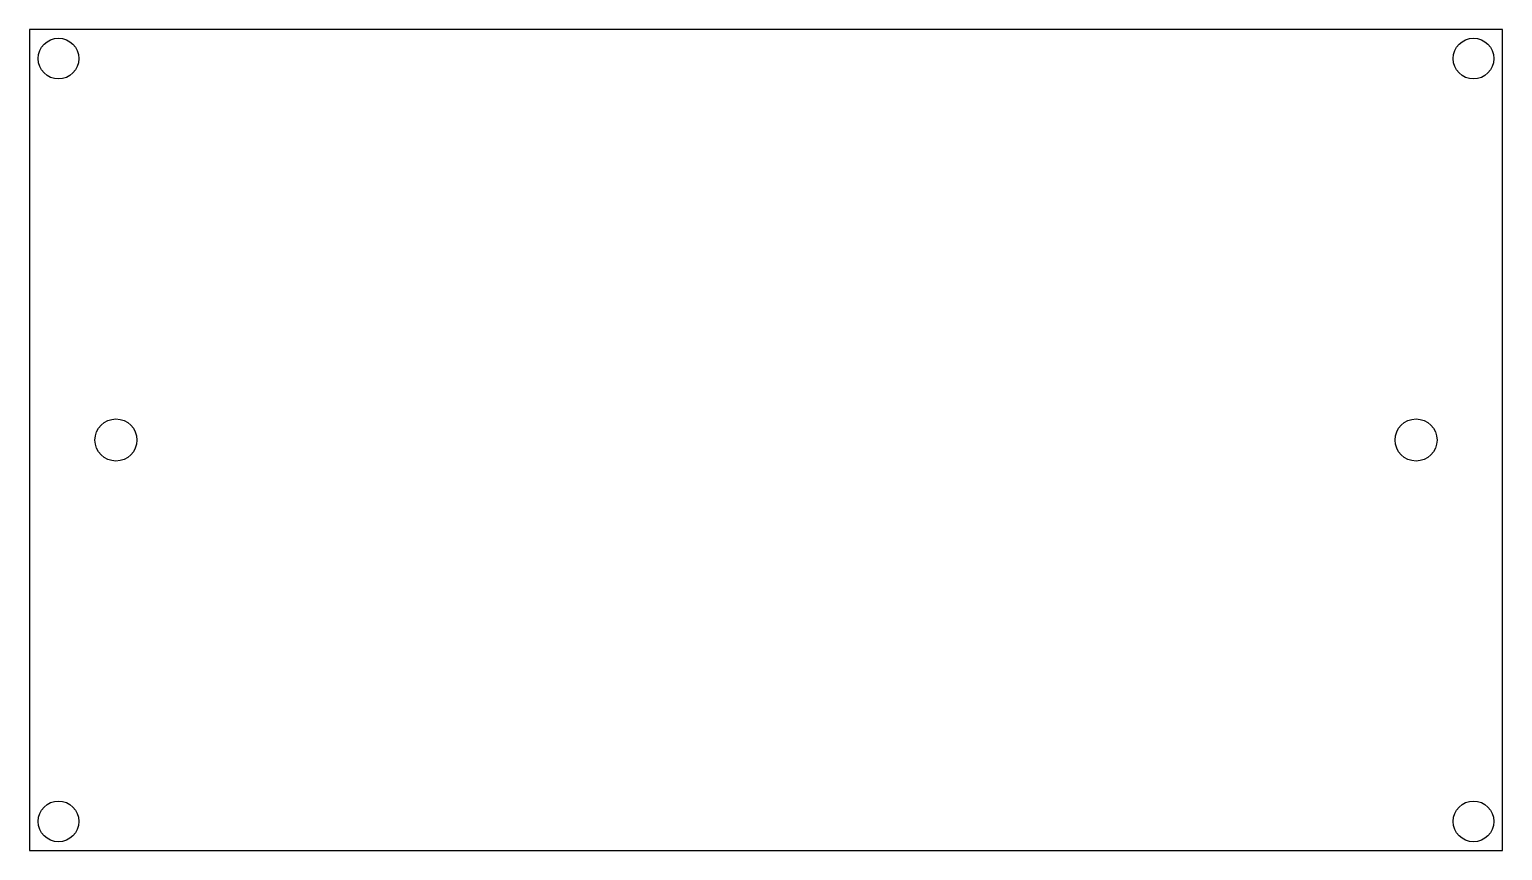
# Model space of a CAD drawing. Header units: millimetres. Extents: x 0 to 114, y -64 to 0.
import ezdxf

# ---------------------------------------------------------------- set-up
doc = ezdxf.new("R2010")
doc.units = ezdxf.units.MM

msp = doc.modelspace()

# ---------------------------------------------------------------- linework, layer by layer
at = {"color": 7, "linetype": 'Continuous', "lineweight": 25}
for p, q in [((114, 0), (0, 0)), ((0, 0), (0, -63.5)), ((114, -63.5), (114, 0)), ((0, -63.5), (114, -63.5))]:
    msp.add_line(p, q, dxfattribs=at)
for centre, radius in [((2.25, -2.25), 1.575), ((111.75, -2.25), 1.575), ((6.695, -31.75), 1.625), ((107.305, -31.75), 1.625), ((2.25, -61.25), 1.575), ((111.75, -61.25), 1.575)]:
    msp.add_circle(centre, radius, dxfattribs=at)

doc.saveas('drawing.dxf')
